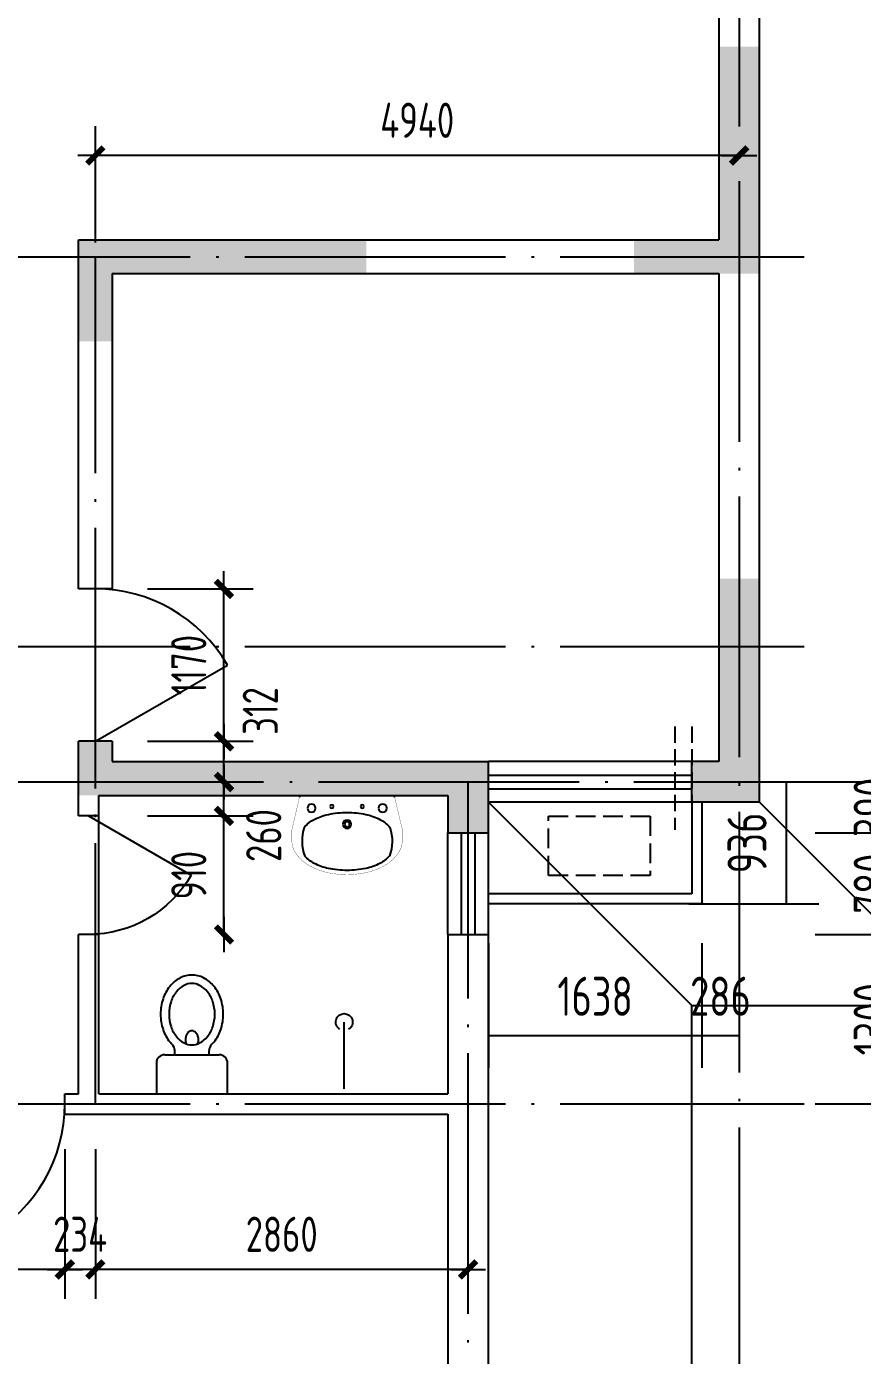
# Model space of a CAD drawing. Extents: x -726032 to 135930, y -151624 to 587044.
# Drawn here: x -648865 to -642451, y 553422 to 563618 of the extents above; entities that cross this region are included whole.
import ezdxf
from ezdxf.enums import TextEntityAlignment as Align

# ---------------------------------------------------------------- set-up
doc = ezdxf.new("R2010")
doc.units = 0
doc.header["$LTSCALE"] = 1000
doc.header["$MEASUREMENT"] = 0
doc.linetypes.add('DASH', pattern=[0.35, 0.25, -0.1])
doc.linetypes.add('DOTE', pattern=[2.42, 2, -0.2, 0.02, -0.2])
doc.layers.get('0').update_dxf_attribs({"linetype": 'CONTINUOUS'})
doc.layers.get('DEFPOINTS').update_dxf_attribs({"color": 1, "linetype": 'CONTINUOUS'})
for name, color, linetype in [('COLUMN', 170, 'CONTINUOUS'), ('DOTE', 8, 'DOTE'), ('GROUND', 45, 'CONTINUOUS'), ('LVTRY', 6, 'CONTINUOUS'), ('PUB_DIM', 245, 'CONTINUOUS'), ('ROOF', 4, 'CONTINUOUS'), ('WALL', 255, 'CONTINUOUS'), ('WINDOW', 155, 'CONTINUOUS'), ('WINDOW_TEXT', 7, 'CONTINUOUS'), ('空调', 245, 'CONTINUOUS')]:
    doc.layers.add(name, color=color, linetype=linetype)
doc.styles.add('DIM_FONT', font='isocp.shx', dxfattribs={"width": 0.8})
doc.styles.add('SIMPLEX', font='SIMPLEX.SHX')
doc.dimstyles.new('DIMA', dxfattribs={"dimtxt": 300, "dimasz": 1, "dimexe": 250, "dimexo": 300, "dimgap": 150, "dimtad": 1, "dimdec": 0, "dimzin": 0, "dimdsep": 46, "dimtxsty": 'DIM_FONT', "dimcen": 0.09, "dimse1": 1, "dimclrt": 142, "dimadec": 0, "dimazin": 0, "dimtfac": 1, "dimtdec": 0, "dimtix": 1, "dimtmove": 2, "dimatfit": 3, "dimfxl": 1, "dimtolj": 1, "dimtzin": 0, "dimarcsym": 0})
doc.dimstyles.new('DIMN', dxfattribs={"dimtxt": 300, "dimasz": 1, "dimexe": 250, "dimexo": 300, "dimgap": 150, "dimtad": 1, "dimdec": 0, "dimzin": 0, "dimdsep": 46, "dimtxsty": 'DIM_FONT', "dimcen": 0.09, "dimclrt": 142, "dimadec": 0, "dimazin": 0, "dimtfac": 1, "dimtdec": 0, "dimtix": 1, "dimtmove": 2, "dimatfit": 3, "dimfxl": 1, "dimtolj": 1, "dimtzin": 0, "dimarcsym": 0})

# ---------------------------------------------------------------- blocks, each defined once
blk = doc.blocks.new('_DBLK')
blk.add_line((-0.5, 0), (0, -0.866))
blk.add_arc((-0.5, 0), 1, 300, 0)
at = {"layer": 'WINDOW_TEXT', "style": 'SIMPLEX', "flags": 9}
blk.add_attdef('A', text='', height=1, dxfattribs=at).set_placement((0, 1.5), align=Align.MIDDLE)
blk = doc.blocks.new('_DIMX')
blk.add_line((-150, 0), (150, 0))
at = {"const_width": 50}
blk.add_lwpolyline([(-70, -70), (70, 70)], dxfattribs=at)
blk = doc.blocks.new('*D1686')
at = {"layer": 'DEFPOINTS', "color": 0, "transparency": 16777216}
for p in [(-648207, 558134), (-647350, 558134), (-648207, 557822)]:
    blk.add_point(p, dxfattribs=at)
at = {"layer": 'PUB_DIM', "color": 0, "lineweight": -2, "transparency": 16777216}
for p, q in [((-647937, 558134), (-647125, 558134)), ((-647350, 557823), (-647350, 558134))]:
    blk.add_line(p, q, dxfattribs=at)
at = {"layer": 'PUB_DIM', "color": 0, "lineweight": -2, "transparency": 16777216, "xscale": 0.9, "yscale": 0.9, "zscale": 0.9}
for p, rotation in [((-647350, 558134), 90), ((-647350, 557822), 270)]:
    blk.add_blockref('_DIMX', p, dxfattribs=dict(at, rotation=rotation))
at = {"layer": 'PUB_DIM', "color": 142, "transparency": 16777216, "insert": (-647071, 558367), "char_height": 270, "attachment_point": 5, "rotation": 90, "style": 'DIM_FONT'}
blk.add_mtext('\\A1;312', dxfattribs=at)
blk = doc.blocks.new('*D1687')
at = {"layer": 'DEFPOINTS', "color": 0, "transparency": 16777216}
for p in [(-648207, 559304), (-647350, 559304), (-648207, 558134)]:
    blk.add_point(p, dxfattribs=at)
at = {"layer": 'PUB_DIM', "color": 0, "lineweight": -2, "transparency": 16777216}
for p, q in [((-647937, 559304), (-647125, 559304)), ((-647350, 558135), (-647350, 559304))]:
    blk.add_line(p, q, dxfattribs=at)
at = {"layer": 'PUB_DIM', "color": 0, "lineweight": -2, "transparency": 16777216, "xscale": 0.9, "yscale": 0.9, "zscale": 0.9}
for p, rotation in [((-647350, 559304), 90), ((-647350, 558134), 270)]:
    blk.add_blockref('_DIMX', p, dxfattribs=dict(at, rotation=rotation))
at = {"layer": 'PUB_DIM', "color": 142, "transparency": 16777216, "insert": (-647620, 558719), "char_height": 270, "attachment_point": 5, "rotation": 90, "style": 'DIM_FONT'}
blk.add_mtext('\\A1;1170', dxfattribs=at)
blk = doc.blocks.new('_WBLK')
for p, q in [((-0.5, 0.5), (0.5, 0.5)), ((0.5, 0.1667), (-0.5, 0.1667)), ((0.5, -0.1667), (-0.5, -0.1667)), ((-0.5, -0.5), (0.5, -0.5))]:
    blk.add_line(p, q)
at = {"layer": 'WINDOW_TEXT', "style": 'SIMPLEX', "flags": 9}
blk.add_attdef('A', text='', height=1, dxfattribs=at).set_placement((0, 1.5), align=Align.MIDDLE)
blk = doc.blocks.new('*D1446')
at = {"layer": 'DEFPOINTS', "color": 0, "transparency": 16777216}
for p in [(-644082, 557822), (-644082, 556886), (-643036, 556886)]:
    blk.add_point(p, dxfattribs=at)
at = {"layer": 'PUB_DIM', "color": 0, "lineweight": -2, "transparency": 16777216}
for p, q in [((-643782, 557822), (-642786, 557822)), ((-643036, 557821), (-643036, 556887)), ((-643782, 556886), (-642786, 556886))]:
    blk.add_line(p, q, dxfattribs=at)
at = {"layer": 'PUB_DIM', "color": 0, "transparency": 16777216}
for points in [[(-643036, 557821), (-643036, 557821), (-643036, 557822)], [(-643036, 556887), (-643036, 556887), (-643036, 556886)]]:
    blk.add_solid(points, dxfattribs=at)
at = {"layer": 'PUB_DIM', "color": 142, "transparency": 16777216, "insert": (-643336, 557354), "char_height": 300, "attachment_point": 5, "rotation": 90, "style": 'DIM_FONT'}
blk.add_mtext('\\A1;936', dxfattribs=at)
blk = doc.blocks.new('*D1447')
at = {"layer": 'DEFPOINTS', "color": 0, "transparency": 16777216}
for p in [(-643683, 556886), (-643397, 556886), (-643397, 555878)]:
    blk.add_point(p, dxfattribs=at)
at = {"layer": 'PUB_DIM', "color": 0, "lineweight": -2, "transparency": 16777216}
for p, q in [((-643683, 556586), (-643683, 555628)), ((-643397, 556586), (-643397, 555628)), ((-643684, 555878), (-643685, 555878)), ((-643683, 555878), (-643397, 555878)), ((-643396, 555878), (-643395, 555878))]:
    blk.add_line(p, q, dxfattribs=at)
at = {"layer": 'PUB_DIM', "color": 0, "transparency": 16777216}
for points in [[(-643684, 555878), (-643684, 555878), (-643683, 555878)], [(-643396, 555878), (-643396, 555878), (-643397, 555878)]]:
    blk.add_solid(points, dxfattribs=at)
at = {"layer": 'PUB_DIM', "color": 142, "transparency": 16777216, "insert": (-643540, 556178), "char_height": 300, "attachment_point": 5, "style": 'DIM_FONT'}
blk.add_mtext('\\A1;286', dxfattribs=at)
blk = doc.blocks.new('*D1448')
at = {"layer": 'DEFPOINTS', "color": 0, "transparency": 16777216}
for p in [(-643113, 557822), (-643113, 557432), (-642068, 557432)]:
    blk.add_point(p, dxfattribs=at)
at = {"layer": 'PUB_DIM', "color": 0, "lineweight": -2, "transparency": 16777216}
for p, q in [((-642813, 557822), (-641818, 557822)), ((-642068, 557823), (-642068, 557824)), ((-642068, 557822), (-642068, 557432)), ((-642813, 557432), (-641818, 557432)), ((-642068, 557431), (-642068, 557430))]:
    blk.add_line(p, q, dxfattribs=at)
at = {"layer": 'PUB_DIM', "color": 0, "transparency": 16777216}
for points in [[(-642068, 557823), (-642068, 557823), (-642068, 557822)], [(-642068, 557431), (-642068, 557431), (-642068, 557432)]]:
    blk.add_solid(points, dxfattribs=at)
at = {"layer": 'PUB_DIM', "color": 142, "transparency": 16777216, "insert": (-642368, 557627), "char_height": 300, "attachment_point": 5, "rotation": 90, "style": 'DIM_FONT'}
blk.add_mtext('\\A1;390', dxfattribs=at)
blk = doc.blocks.new('*D1449')
at = {"layer": 'DEFPOINTS', "color": 0, "transparency": 16777216}
for p in [(-643113, 556652), (-643113, 555352), (-642068, 555352)]:
    blk.add_point(p, dxfattribs=at)
at = {"layer": 'PUB_DIM', "color": 0, "lineweight": -2, "transparency": 16777216}
for p, q in [((-642813, 556652), (-641818, 556652)), ((-642068, 556651), (-642068, 555353)), ((-642813, 555352), (-641818, 555352))]:
    blk.add_line(p, q, dxfattribs=at)
at = {"layer": 'PUB_DIM', "color": 0, "transparency": 16777216}
for points in [[(-642068, 556651), (-642068, 556651), (-642068, 556652)], [(-642068, 555353), (-642068, 555353), (-642068, 555352)]]:
    blk.add_solid(points, dxfattribs=at)
at = {"layer": 'PUB_DIM', "color": 142, "transparency": 16777216, "insert": (-642368, 556002), "char_height": 300, "attachment_point": 5, "rotation": 90, "style": 'DIM_FONT'}
blk.add_mtext('\\A1;1300', dxfattribs=at)
blk = doc.blocks.new('*D1450')
at = {"layer": 'DEFPOINTS', "color": 0, "transparency": 16777216}
for p in [(-643113, 557432), (-643113, 556652), (-642068, 556652)]:
    blk.add_point(p, dxfattribs=at)
at = {"layer": 'PUB_DIM', "color": 0, "lineweight": -2, "transparency": 16777216}
for p, q in [((-642813, 557432), (-641818, 557432)), ((-642068, 557431), (-642068, 556653)), ((-642813, 556652), (-641818, 556652))]:
    blk.add_line(p, q, dxfattribs=at)
at = {"layer": 'PUB_DIM', "color": 0, "transparency": 16777216}
for points in [[(-642068, 557431), (-642068, 557431), (-642068, 557432)], [(-642068, 556653), (-642068, 556653), (-642068, 556652)]]:
    blk.add_solid(points, dxfattribs=at)
at = {"layer": 'PUB_DIM', "color": 142, "transparency": 16777216, "insert": (-642368, 557042), "char_height": 300, "attachment_point": 5, "rotation": 90, "style": 'DIM_FONT'}
blk.add_mtext('\\A1;780', dxfattribs=at)
blk = doc.blocks.new('*D2685')
at = {"layer": 'DEFPOINTS', "color": 0, "transparency": 16777216}
for p in [(-648207, 557822), (-647350, 557822), (-648207, 557562)]:
    blk.add_point(p, dxfattribs=at)
at = {"layer": 'PUB_DIM', "color": 0, "lineweight": -2, "transparency": 16777216}
for p, q in [((-647937, 557822), (-647125, 557822)), ((-647350, 557823), (-647350, 557824)), ((-647350, 557562), (-647350, 557822)), ((-647350, 557562), (-647350, 557561))]:
    blk.add_line(p, q, dxfattribs=at)
at = {"layer": 'PUB_DIM', "color": 0, "lineweight": -2, "transparency": 16777216, "xscale": 0.9, "yscale": 0.9, "zscale": 0.9}
for p, rotation in [((-647350, 557822), 270), ((-647350, 557562), 90)]:
    blk.add_blockref('_DIMX', p, dxfattribs=dict(at, rotation=rotation))
at = {"layer": 'PUB_DIM', "color": 142, "transparency": 16777216, "insert": (-647045, 557411), "char_height": 270, "attachment_point": 5, "rotation": 90, "style": 'DIM_FONT'}
blk.add_mtext('\\A1;260', dxfattribs=at)
blk = doc.blocks.new('*D2686')
at = {"layer": 'DEFPOINTS', "color": 0, "transparency": 16777216}
for p in [(-648207, 557562), (-647350, 557562), (-648207, 556652)]:
    blk.add_point(p, dxfattribs=at)
at = {"layer": 'PUB_DIM', "color": 0, "lineweight": -2, "transparency": 16777216}
for p, q in [((-647937, 557562), (-647125, 557562)), ((-647350, 556653), (-647350, 557562))]:
    blk.add_line(p, q, dxfattribs=at)
at = {"layer": 'PUB_DIM', "color": 0, "lineweight": -2, "transparency": 16777216, "xscale": 0.9, "yscale": 0.9, "zscale": 0.9}
for p, rotation in [((-647350, 557562), 90), ((-647350, 556652), 270)]:
    blk.add_blockref('_DIMX', p, dxfattribs=dict(at, rotation=rotation))
at = {"layer": 'PUB_DIM', "color": 142, "transparency": 16777216, "insert": (-647620, 557107), "char_height": 270, "attachment_point": 5, "rotation": 90, "style": 'DIM_FONT'}
blk.add_mtext('\\A1;910', dxfattribs=at)
blk = doc.blocks.new('_LV5')
for p, q in [((210.1, 0), (-210.1, 0)), ((-210.1, 0), (-210.1, -180)), ((210.1, -180), (210.1, 0)), ((160.1, -230), (-160.1, -230)), ((-101.4, -230), (-101.4, -254.3)), ((101.4, -230), (101.4, -254.1))]:
    blk.add_line(p, q)
blk.add_lwpolyline([(-135.1, -469.4, 0.080312), (-123, -544.2, 0.089014), (-91.8, -601.5, 0.104918), (-45.6, -639.3, 0.119812), (0.1, -650.4, 0.119812), (45.8, -639.3, 0.104918), (92, -601.5, 0.089014), (123.2, -544.2, 0.080312), (135.3, -469.4, 0.080312), (123.2, -394.6, 0.089014), (92, -337.3, 0.104918), (45.8, -299.5, 0.119812), (0.1, -288.4, 0.119812), (-45.6, -299.5, 0.104918), (-91.8, -337.3, 0.089014), (-123, -394.6, 0.080312)], format="xyb", close=True)
for points in [[(-38.7, -318.5, 0.073567), (-35.6, -339.5, 0.084454), (-27.4, -356, 0.10642), (-14.1, -367.8, 0.129709), (0, -371.5, 0.129709), (14.1, -367.8, 0.10642), (27.4, -356, 0.084454), (35.6, -339.5, 0.073567), (38.7, -318.5, 0.073567), (35.6, -297.5, 0.014016), (34.7, -294.6, 0.10642)], [(-34.7, -294.7, 0.013578), (-35.6, -297.5, 0.073567), (-38.7, -318.5, 0.073567)]]:
    blk.add_lwpolyline(points, format="xyb")
for centre, radius, start, end in [((-160.1, -180), 50, 180, 270), ((160.1, -180), 50, 270, 0), ((52.2, -452.8), 234.6, 141.28635, 161.63333), ((20.4, -427.3), 193.8, 134.81437, 141.28635), ((-151.4, -254.3), 50, 314.81437, 0), ((151.4, -254.1), 50, 180, 225.25549), ((-20.2, -427.3), 193.8, 38.71365, 45.25549), ((-52, -452.8), 234.6, 18.36667, 38.71365), ((102.3, -469.4), 287.4, 161.63333, 180), ((-102.1, -469.4), 287.4, 0, 18.36667), ((102.3, -469.4), 287.4, 180, 198.36667), ((-102.1, -469.4), 287.4, 341.63333, 0), ((52.2, -486), 234.6, 198.36667, 218.71365), ((-52, -486), 234.6, 321.28635, 341.63333), ((20.4, -511.6), 193.8, 218.71365, 242.67141), ((0.1, -550.8), 149.6, 242.67141, 270), ((0.1, -550.8), 149.6, 270, 297.32859), ((-20.2, -511.6), 193.8, 297.32859, 321.28635)]:
    blk.add_arc(centre, radius, start, end)
blk = doc.blocks.new('_LV10')
blk.add_line((0, -37), (0, -432))
blk.add_arc((0, -432), 50, 121.03319, 58.96681)
blk = doc.blocks.new('M_E11')
for p, q in [((-280, -10), (-280, 0)), ((280, 0), (280, -10)), ((-250.5, -188.9), (-250.5, -185.7)), ((-247.8, -182.8), (-250.2, -184.9))]:
    blk.add_line(p, q)
at = {"const_width": 1.5}
for points in [[(-280, 0), (280, 0)], [(-325.7, -199.5), (-280, -5)], [(325.7, -203.7), (280, -5)]]:
    blk.add_lwpolyline(points, dxfattribs=at)
for points in [[(253, -188.3, 0.098208), (193.2, -140.8, 0.066287), (110.4, -111.4, 0.052428), (0, -99.8, 0.052428), (-110.4, -111.4, 0.066287), (-193.2, -140.8, 0.093876), (-250.8, -185.7, 0.171377)], [(-249.5, -357.7, 0.091341), (-193.2, -401.2, 0.066287), (-110.4, -430.6, 0.052428), (0, -442.2, 0.052428), (110.4, -430.6, 0.066287), (193.2, -401.2, 0.091756), (249.7, -357.5, 0.171377)]]:
    blk.add_lwpolyline(points, format="xyb")
for points in [[(-325.7, -199.5, 0.008223), (-325.7, -203.7, 0.149285)], [(-325.7, -265.7, 0.149285), (-304.4, -336.6, 0.107079), (-230.9, -407.7, 0.075625), (-131, -450.5, 0.062436), (-0.8, -467.3, 0.062436), (129.6, -451.5, 0.075625), (229.8, -409.6, 0.107079), (303.8, -339.1, 0.149285), (325.7, -268.3, 0.005205), (325.7, -265.7, 0.086596)]]:
    blk.add_lwpolyline(points, format="xyb", dxfattribs=at)
at = {"const_width": 1.5, "flags": 128}
for points in [[(-325.7, -203.7), (-325.7, -268.3)], [(325.7, -203.7), (325.7, -268.3)]]:
    blk.add_lwpolyline(points, dxfattribs=at)
at = {"flags": 128}
for points in [[(-253, -188.3, 0.172546), (-249.7, -357.5, 0.726395)], [(253, -188.3, -0.172546), (249.7, -357.5, -0.726395)]]:
    blk.add_lwpolyline(points, format="xyb", dxfattribs=at)
for centre, radius in [((-210, -75), 24), ((-210, -75), 24), ((-210, -75), 24), ((-90, -65), 10), ((90, -65), 10), ((210, -75), 24), ((0, -170), 25), ((0, -170), 15)]:
    blk.add_circle(centre, radius)
blk.add_arc((-249.5, -185.7), 1, 131.32236, 180)
at = {"width": 0.8, "flags": 9}
for tag in ['XSIZE', 'YSIZE']:
    blk.add_attdef(tag, (0, 0), '', height=0.5, dxfattribs=at)
blk = doc.blocks.new('*D2692')
at = {"layer": 'DEFPOINTS', "color": 0, "transparency": 16777216}
for p in [(-649741, 555274), (-648571, 555274), (-649741, 554082)]:
    blk.add_point(p, dxfattribs=at)
at = {"layer": 'PUB_DIM', "color": 0, "lineweight": -2, "transparency": 16777216}
for p, q in [((-649741, 555004), (-649741, 553857)), ((-648572, 554082), (-649740, 554082))]:
    blk.add_line(p, q, dxfattribs=at)
at = {"layer": 'PUB_DIM', "color": 0, "lineweight": -2, "transparency": 16777216, "xscale": 0.9, "yscale": 0.9, "zscale": 0.9, "rotation": 180}
blk.add_blockref('_DIMX', (-649741, 554082), dxfattribs=at)
at = {"layer": 'PUB_DIM', "color": 0, "lineweight": -2, "transparency": 16777216, "xscale": 0.9, "yscale": 0.9, "zscale": 0.9}
blk.add_blockref('_DIMX', (-648571, 554082), dxfattribs=at)
at = {"layer": 'PUB_DIM', "color": 142, "transparency": 16777216, "insert": (-649156, 554352), "char_height": 270, "attachment_point": 5, "style": 'DIM_FONT'}
blk.add_mtext('\\A1;1170', dxfattribs=at)
blk = doc.blocks.new('*D2693')
at = {"layer": 'DEFPOINTS', "color": 0, "transparency": 16777216}
for p in [(-648571, 555274), (-648337, 555274), (-648571, 554082)]:
    blk.add_point(p, dxfattribs=at)
at = {"layer": 'PUB_DIM', "color": 0, "lineweight": -2, "transparency": 16777216}
for p, q in [((-648571, 555004), (-648571, 553857)), ((-648572, 554082), (-648573, 554082)), ((-648337, 554082), (-648571, 554082)), ((-648336, 554082), (-648335, 554082))]:
    blk.add_line(p, q, dxfattribs=at)
at = {"layer": 'PUB_DIM', "color": 0, "lineweight": -2, "transparency": 16777216, "xscale": 0.9, "yscale": 0.9, "zscale": 0.9}
blk.add_blockref('_DIMX', (-648571, 554082), dxfattribs=at)
at = {"layer": 'PUB_DIM', "color": 0, "lineweight": -2, "transparency": 16777216, "xscale": 0.9, "yscale": 0.9, "zscale": 0.9, "rotation": 180}
blk.add_blockref('_DIMX', (-648337, 554082), dxfattribs=at)
at = {"layer": 'PUB_DIM', "color": 142, "transparency": 16777216, "insert": (-648454, 554352), "char_height": 270, "attachment_point": 5, "style": 'DIM_FONT'}
blk.add_mtext('\\A1;234', dxfattribs=at)
blk = doc.blocks.new('*D1457')
at = {"layer": 'DEFPOINTS', "color": 0, "transparency": 16777216}
for p in [(-645321, 556886), (-643683, 556886), (-643683, 555878)]:
    blk.add_point(p, dxfattribs=at)
at = {"layer": 'PUB_DIM', "color": 0, "lineweight": -2, "transparency": 16777216}
for p, q in [((-645321, 556586), (-645321, 555628)), ((-643683, 556586), (-643683, 555628)), ((-645320, 555878), (-643684, 555878))]:
    blk.add_line(p, q, dxfattribs=at)
at = {"layer": 'PUB_DIM', "color": 0, "transparency": 16777216}
for points in [[(-645320, 555878), (-645320, 555878), (-645321, 555878)], [(-643684, 555878), (-643684, 555878), (-643683, 555878)]]:
    blk.add_solid(points, dxfattribs=at)
at = {"layer": 'PUB_DIM', "color": 142, "transparency": 16777216, "insert": (-644502, 556178), "char_height": 300, "attachment_point": 5, "style": 'DIM_FONT'}
blk.add_mtext('\\A1;1638', dxfattribs=at)
blk = doc.blocks.new('*D2695')
at = {"layer": 'DEFPOINTS', "color": 0, "transparency": 16777216}
for p in [(-648337, 555274), (-645477, 555274), (-648337, 554082)]:
    blk.add_point(p, dxfattribs=at)
at = {"layer": 'PUB_DIM', "color": 0, "lineweight": -2, "transparency": 16777216}
for p, q in [((-648337, 555004), (-648337, 553857)), ((-645478, 554082), (-648336, 554082))]:
    blk.add_line(p, q, dxfattribs=at)
at = {"layer": 'PUB_DIM', "color": 0, "lineweight": -2, "transparency": 16777216, "xscale": 0.9, "yscale": 0.9, "zscale": 0.9, "rotation": 180}
blk.add_blockref('_DIMX', (-648337, 554082), dxfattribs=at)
at = {"layer": 'PUB_DIM', "color": 0, "lineweight": -2, "transparency": 16777216, "xscale": 0.9, "yscale": 0.9, "zscale": 0.9}
blk.add_blockref('_DIMX', (-645477, 554082), dxfattribs=at)
at = {"layer": 'PUB_DIM', "color": 142, "transparency": 16777216, "insert": (-646907, 554352), "char_height": 270, "attachment_point": 5, "style": 'DIM_FONT'}
blk.add_mtext('\\A1;2860', dxfattribs=at)
blk = doc.blocks.new('*D2774')
at = {"layer": 'DEFPOINTS', "color": 0, "transparency": 16777216}
for p in [(-648337, 562629), (-648337, 561692), (-643397, 561692)]:
    blk.add_point(p, dxfattribs=at)
at = {"layer": 'PUB_DIM', "color": 0, "lineweight": -2, "transparency": 16777216}
for p, q in [((-648337, 561962), (-648337, 562854)), ((-643398, 562629), (-648336, 562629))]:
    blk.add_line(p, q, dxfattribs=at)
at = {"layer": 'PUB_DIM', "color": 0, "lineweight": -2, "transparency": 16777216, "xscale": 0.9, "yscale": 0.9, "zscale": 0.9, "rotation": 180}
blk.add_blockref('_DIMX', (-648337, 562629), dxfattribs=at)
at = {"layer": 'PUB_DIM', "color": 0, "lineweight": -2, "transparency": 16777216, "xscale": 0.9, "yscale": 0.9, "zscale": 0.9}
blk.add_blockref('_DIMX', (-643397, 562629), dxfattribs=at)
at = {"layer": 'PUB_DIM', "color": 142, "transparency": 16777216, "insert": (-645867, 562899), "char_height": 270, "attachment_point": 5, "style": 'DIM_FONT'}
blk.add_mtext('\\A1;4940', dxfattribs=at)

msp = doc.modelspace()

# ---------------------------------------------------------------- linework, layer by layer
at = {"layer": 'COLUMN'}
for points in [[(-643552.9, 561982.4), (-643552.9, 563464.4), (-643240.9, 561722.4), (-643240.9, 563464.4)], [(-648466.9, 561982.4), (-648206.9, 561722.4), (-646256.9, 561982.4), (-646256.9, 561722.4)], [(-648466.9, 561982.4), (-648466.9, 561202.4), (-648206.9, 561722.4), (-648206.9, 561202.4)], [(-644202.9, 561982.4), (-644202.9, 561722.4), (-643552.9, 561982.4), (-643240.9, 561722.4)], [(-643552.9, 559382.4), (-643552.9, 557978.4), (-643240.9, 559382.4), (-643240.9, 557666.4)], [(-648466.9, 558134.4), (-648466.9, 557718.4), (-648206.9, 558134.4), (-648206.9, 557978.4)], [(-648466.9, 557718.4), (-648206.9, 557978.4), (-645632.9, 557718.4), (-645320.9, 557978.4)], [(-645632.9, 557718.4), (-645632.9, 557432.4), (-645320.9, 557978.4), (-645320.9, 557432.4)], [(-643760.9, 557978.4), (-643760.9, 557666.4), (-643552.9, 557978.4), (-643240.9, 557666.4)]]:
    msp.add_solid(points, dxfattribs=at)
at = {"layer": 'DOTE'}
for p, q in [((-643396.9, 576952), (-643396.9, 546480.4)), ((-712529.2, 561852.4), (-642897.4, 561852.4)), ((-648336.9, 555352.4), (-648336.9, 561852.4)), ((-712529.2, 558862.4), (-642897.4, 558862.4)), ((-711965.6, 557822.4), (-642897.4, 557822.4)), ((-645476.9, 546480.4), (-645476.9, 557822.4)), ((-712529.2, 555352.4), (-642897.4, 555352.4))]:
    msp.add_line(p, q, dxfattribs=at)
at = {"layer": 'GROUND'}
for p, q in [((-643760.9, 556106.4), (-645320.9, 557666.4)), ((-641680.9, 556106.4), (-643240.9, 557666.4)), ((-648310.9, 556652.4), (-648310.9, 557562.4)), ((-643760.9, 556106.4), (-641680.9, 556106.4)), ((-643760.9, 548306.4), (-643760.9, 556106.4))]:
    msp.add_line(p, q, dxfattribs=at)
at = {"layer": 'ROOF'}
for p, q in [((-643760.9, 557666.4), (-643760.9, 556964.4)), ((-643682.9, 557666.4), (-643682.9, 556886.4)), ((-643760.9, 556964.4), (-645320.9, 556964.4)), ((-643682.9, 556886.4), (-645320.9, 556886.4))]:
    msp.add_line(p, q, dxfattribs=at)
at = {"layer": 'WALL'}
for p, q in [((-643240.9, 557666.4), (-643240.9, 567858.4)), ((-643552.9, 567546.4), (-643552.9, 561982.4)), ((-648466.9, 559304.4), (-648466.9, 561982.4)), ((-648466.9, 561982.4), (-643552.9, 561982.4)), ((-648206.9, 561722.4), (-648206.9, 559304.4)), ((-648206.9, 561722.4), (-643552.9, 561722.4)), ((-643552.9, 561722.4), (-643552.9, 557978.4)), ((-648206.9, 559304.4), (-648466.9, 559304.4)), ((-648466.9, 557562.4), (-648466.9, 558134.4)), ((-648206.9, 558134.4), (-648466.9, 558134.4)), ((-648206.9, 558134.4), (-648206.9, 557978.4)), ((-648206.9, 557978.4), (-645320.9, 557978.4)), ((-645320.9, 557432.4), (-645320.9, 557978.4)), ((-643552.9, 557978.4), (-643760.9, 557978.4)), ((-643760.9, 557666.4), (-643760.9, 557978.4)), ((-648310.9, 557718.4), (-645632.9, 557718.4)), ((-648310.9, 557562.4), (-648310.9, 557718.4)), ((-645632.9, 557718.4), (-645632.9, 557432.4)), ((-643240.9, 557666.4), (-643760.9, 557666.4)), ((-648310.9, 557562.4), (-648466.9, 557562.4)), ((-645632.9, 557432.4), (-645320.9, 557432.4)), ((-648466.9, 555430.4), (-648466.9, 556652.4)), ((-648310.9, 556652.4), (-648466.9, 556652.4)), ((-648310.9, 555430.4), (-648310.9, 556652.4)), ((-645632.9, 556652.4), (-645632.9, 555430.4)), ((-645632.9, 556652.4), (-645320.9, 556652.4)), ((-645320.9, 549866.4), (-645320.9, 556652.4)), ((-648570.9, 555430.4), (-648466.9, 555430.4)), ((-648570.9, 555274.4), (-648570.9, 555430.4)), ((-648310.9, 555430.4), (-645632.9, 555430.4)), ((-648570.9, 555274.4), (-645632.9, 555274.4)), ((-645632.9, 555274.4), (-645632.9, 550178.4))]:
    msp.add_line(p, q, dxfattribs=at)
at = {"layer": '空调', "linetype": 'DASH', "ltscale": 0.5}
for p, q in [((-643890.9, 558248.3), (-643890.9, 557454.2)), ((-643760.9, 558248.3), (-643760.9, 557454.2))]:
    msp.add_line(p, q, dxfattribs=at)
at = {"layer": '空调', "linetype": 'DASH', "ltscale": 0.6}
msp.add_lwpolyline([(-644080, 557105), (-644860, 557105), (-644860, 557560), (-644080, 557560)], close=True, dxfattribs=at)

# ---------------------------------------------------------------- block references
at = {"layer": 'LVTRY', "xscale": -1.299999999999272, "yscale": 1.30000000000291, "zscale": 1.3}
msp.add_blockref('M_E11', (-646405.5, 557718.4), dxfattribs=at)
at = {"layer": 'LVTRY', "rotation": 180}
for name, p, xscale, yscale, zscale in [('_LV5', (-647595.9, 555430.4), 1.299999999999272, 1.299999999999272, 1.299999999999272), ('_LV10', (-646427.4, 555418.8), -1.299999999999272, 1.30000000000291, 1.3)]:
    msp.add_blockref(name, p, dxfattribs=dict(at, xscale=xscale, yscale=yscale, zscale=zscale))
at = {"layer": 'WINDOW'}
for name, p, xscale, yscale, zscale, rotation in [('_DBLK', (-648336.9, 558719.4), 1170, 1170, 1170, 90), ('_DBLK', (-648388.9, 557107.4), -910, 910, 910, 90), ('_WBLK', (-645476.9, 557042.4), -780, 312, 780, 270), ('_DBLK', (-649155.9, 555352.4), -1170, -1170, 1170, 180)]:
    msp.add_blockref(name, p, dxfattribs=dict(at, xscale=xscale, yscale=yscale, zscale=zscale, rotation=rotation))
at = {"layer": 'WINDOW', "xscale": -1560, "yscale": 312, "zscale": 1560}
msp.add_blockref('_WBLK', (-644540.9, 557822.4), dxfattribs=at)

# ---------------------------------------------------------------- dimensions: what is measured, and where the dimension line sits
at = {"layer": 'PUB_DIM'}
dim = msp.add_linear_dim(base=(-648336.9, 562629.2), p1=(-643396.9, 561692.2), p2=(-648336.9, 561692.2), dimstyle='DIMA', override={"dimscale": 0.9, "dimblk1": '_DIMX', "dimblk2": '_DIMX', "dimsah": 1}, dxfattribs=at)
dim.commit()
dim.dimension.update_dxf_attribs({"geometry": '*D2774', "text_midpoint": (-645866.9, 562899.2)})
for p1, p2, distance, picture, middle in [((-648206.9, 558134.4), (-648206.9, 559304.4), -857.1, '*D1687', (-647619.7, 558719.4)), ((-648206.9, 556652.4), (-648206.9, 557562.4), -857.1, '*D2686', (-647619.7, 557107.4)), ((-648570.9, 555274.4), (-649740.9, 555274.4), 1192.9, '*D2692', (-649155.9, 554351.5)), ((-648336.9, 555274.4), (-648570.9, 555274.4), 1192.9, '*D2693', (-648453.9, 554351.6)), ((-645476.9, 555274.4), (-648336.9, 555274.4), 1192.9, '*D2695', (-646906.9, 554351.6))]:
    dim = msp.add_aligned_dim(p1=p1, p2=p2, distance=distance, dimstyle='DIMA', override={"dimscale": 0.9, "dimblk1": '_DIMX', "dimblk2": '_DIMX', "dimsah": 1}, dxfattribs=at)
    dim.commit()
    dim.dimension.update_dxf_attribs({"geometry": picture, "text_midpoint": middle})
for base, p1, p2, picture, middle in [((-647349.7, 558134.4), (-648206.9, 557822.4), (-648206.9, 558134.4), '*D1686', (-647071, 558367.3)), ((-647349.7, 557822.4), (-648206.9, 557562.4), (-648206.9, 557822.4), '*D2685', (-647045.5, 557411.1))]:
    dim = msp.add_linear_dim(base=base, p1=p1, p2=p2, angle=90, dimstyle='DIMA', override={"dimscale": 0.9, "dimblk1": '_DIMX', "dimblk2": '_DIMX', "dimsah": 1}, dxfattribs=at)
    dim.commit()
    dim.dimension.update_dxf_attribs({"geometry": picture, "text_midpoint": middle, "dimtype": 161})
for base, p1, p2, picture, middle in [((-642067.7, 557432.4), (-643113.4, 557822.4), (-643113.4, 557432.4), '*D1448', (-642367.7, 557627.4)), ((-643036.3, 556886.4), (-644082.1, 557822.4), (-644082.1, 556886.4), '*D1446', (-643336.3, 557354.4)), ((-642067.7, 556652.4), (-643113.4, 557432.4), (-643113.4, 556652.4), '*D1450', (-642367.7, 557042.4)), ((-642067.7, 555352.4), (-643113.4, 556652.4), (-643113.4, 555352.4), '*D1449', (-642367.7, 556002.4))]:
    dim = msp.add_linear_dim(base=base, p1=p1, p2=p2, angle=270, dimstyle='DIMN', dxfattribs=at)
    dim.commit()
    dim.dimension.update_dxf_attribs({"geometry": picture, "text_midpoint": middle})
for base, p1, p2, picture, middle in [((-643682.9, 555877.9), (-645320.9, 556886.4), (-643682.9, 556886.4), '*D1457', (-644501.9, 556177.9)), ((-643396.9, 555877.9), (-643682.9, 556886.4), (-643396.9, 556886.4), '*D1447', (-643539.9, 556177.9))]:
    dim = msp.add_linear_dim(base=base, p1=p1, p2=p2, dimstyle='DIMN', dxfattribs=at)
    dim.commit()
    dim.dimension.update_dxf_attribs({"geometry": picture, "text_midpoint": middle})

doc.saveas('drawing.dxf')
